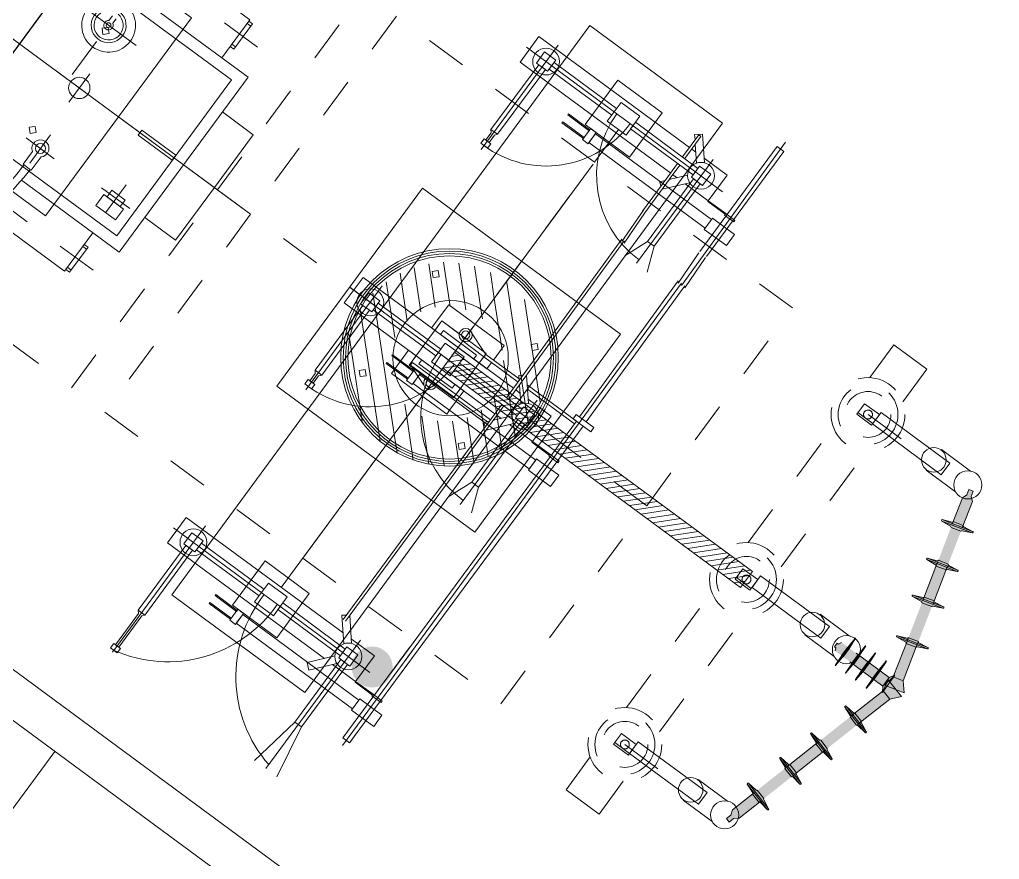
# Model space of a CAD drawing. Header units: metres. Extents: x 432095 to 435012, y 2470938 to 2473256.
# Drawn here: x 433729.591 to 433731.981, y 2471286.356 to 2471288.405 of the extents above; entities that cross this region are included whole.
import ezdxf

# ---------------------------------------------------------------- set-up
doc = ezdxf.new("R2010")
doc.units = ezdxf.units.M
doc.header["$MEASUREMENT"] = 0
for name, pattern in [('MB D$0$DASHDOT', [1, 0.5, -0.25, 0, -0.25]), ('MB D$0$DASHED2', [0.375, 0.25, -0.125]), ('MB D$0$HIDDEN', [0.375, 0.25, -0.125])]:
    doc.linetypes.add(name, pattern=pattern)
doc.layers.add('cong trinh tram 110kv', color=7, linetype='Continuous', lineweight=5)
doc.layers.add('MB D$0$1.TB MOI', color=3, linetype='Continuous')

# ---------------------------------------------------------------- blocks, each defined once
blk = doc.blocks.new('*X31')
at = {"color": 0}
for p, q in [((213.649, 157.964), (217.607, 161.923)), ((213.877, 159.076), (216.495, 161.694)), ((217.901, 161.332), (218.464, 161.896)), ((217.901, 160.448), (219.187, 161.734)), ((214.239, 157.671), (217.901, 161.332)), ((218.38, 160.043), (219.815, 161.479)), ((219.031, 159.811), (220.367, 161.147)), ((219.548, 159.444), (220.851, 160.747)), ((217.512, 160.06), (217.901, 160.448)), ((219.949, 158.961), (221.27, 160.282)), ((220.223, 158.352), (221.622, 159.75)), ((220.426, 157.671), (221.9, 159.144)), ((221.31, 157.671), (222.091, 158.451)), ((215.123, 157.671), (215.512, 158.059)), ((213.676, 157.107), (214.239, 157.671)), ((213.837, 156.385), (215.123, 157.671)), ((217.932, 153.408), (222.163, 157.639)), ((219.758, 156.119), (221.31, 157.671)), ((220.319, 157.563), (220.426, 157.671)), ((214.093, 155.756), (215.528, 157.192)), ((218.946, 153.538), (222.033, 156.626)), ((214.424, 155.204), (215.76, 156.54)), ((214.824, 154.72), (216.127, 156.023)), ((217.901, 154.261), (219.453, 155.813)), ((215.29, 154.302), (216.611, 155.623)), ((215.822, 153.95), (217.22, 155.348)), ((216.427, 153.671), (217.901, 155.145)), ((217.901, 155.145), (218.008, 155.252)), ((217.12, 153.48), (217.901, 154.261))]:
    blk.add_line(p, q, dxfattribs=at)
blk = doc.blocks.new('MB D$0$cot TBA nguon ngoai')
at = {"layer": 'cong trinh tram 110kv', "linetype": 'MB D$0$DASHED2'}
for points in [[(496893.3, 51236.8), (496864.6, 51242.4), (496857.7, 51267.4), (496879.6, 51286.9)], [(496877.7, 51236.8), (496906.4, 51242.4), (496913.2, 51267.5), (496891.4, 51286.9)], [(496412.5, 51118.9), (496400, 51123.2), (496387, 51119.6), (496384, 51130.4), (496397.1, 51133.9), (496405.7, 51144), (496857.7, 51267.5), (496864.6, 51242.4)], [(497358.5, 51118.9), (497371, 51123.2), (497384, 51119.7), (497387, 51130.4), (497373.9, 51133.9), (497365.4, 51144), (496913.2, 51267.5), (496906.4, 51242.4)], [(496858.6, 51243.2), (496871.5, 51235.1), (496897.5, 51235.1), (496910.5, 51243.2)], [(496871.5, 51090.7), (496879, 51087.3), (496879, 51083.2), (496890.1, 51083.2), (496890.1, 51087.3), (496897.5, 51090.7), (496897.5, 51235.1), (496871.5, 51235.1)]]:
    blk.add_hatch(color=256, dxfattribs=at).paths.add_polyline_path(points)
at = {"layer": 'cong trinh tram 110kv'}
h = blk.add_hatch(color=256, dxfattribs=at)
h.paths.add_polyline_path([(496780.7, 51191.9), (496778.4, 51216.7, -0.330493), (496779.9, 51219.3), (496773.1, 51244.3, -0.333629), (496770.5, 51245.7), (496759.8, 51268.4)])
h.paths.add_polyline_path([(496765.4, 51215.3, -0.383421), (496768.3, 51213.8), (496777.3, 51190.9), (496756.4, 51267.4), (496760.3, 51243.1, -0.383421), (496758.5, 51240.3)])
h.paths.add_polyline_path([(496777.3, 51190.9, 1), (496780.7, 51191.9), (496759.8, 51268.4, 1), (496756.4, 51267.4)])
h = blk.add_hatch(color=256, dxfattribs=at)
h.paths.add_polyline_path([(496990.3, 51191.9), (496992.6, 51216.7, 0.330493), (496991.1, 51219.3), (496997.9, 51244.3, 0.333629), (497000.5, 51245.7), (497011.1, 51268.4)])
h.paths.add_polyline_path([(497005.6, 51215.3, 0.383421), (497002.6, 51213.8), (496993.7, 51190.9), (497014.6, 51267.4), (497010.7, 51243.1, 0.383421), (497012.5, 51240.3)])
h.paths.add_polyline_path([(496993.7, 51190.9, -1), (496990.3, 51191.9), (497011.1, 51268.4, -1), (497014.6, 51267.4)])
h = blk.add_hatch(color=256, dxfattribs=at)
h.paths.add_polyline_path([(496678.2, 51163.8), (496675.8, 51188.7, -0.330493), (496677.4, 51191.3), (496670.5, 51216.3, -0.333629), (496667.9, 51217.7), (496657.3, 51240.3)])
h.paths.add_polyline_path([(496662.8, 51187.3, -0.383421), (496665.8, 51185.8), (496674.8, 51162.9), (496653.9, 51239.4), (496657.8, 51215.1, -0.383421), (496656, 51212.3)])
h.paths.add_polyline_path([(496674.8, 51162.9, 1), (496678.2, 51163.8), (496657.3, 51240.3, 1), (496653.9, 51239.4)])
h = blk.add_hatch(color=256, dxfattribs=at)
h.paths.add_polyline_path([(497092.8, 51163.9), (497095.2, 51188.7, 0.330493), (497093.6, 51191.3), (497100.5, 51216.3, 0.333629), (497103.1, 51217.7), (497113.7, 51240.3)])
h.paths.add_polyline_path([(497108.2, 51187.3, 0.383421), (497105.2, 51185.8), (497096.2, 51162.9), (497117.1, 51239.4), (497113.2, 51215.1, 0.383421), (497115, 51212.3)])
h.paths.add_polyline_path([(497096.2, 51162.9, -1), (497092.8, 51163.9), (497113.7, 51240.3, -1), (497117.1, 51239.4)])
h = blk.add_hatch(color=256, dxfattribs=at)
h.paths.add_polyline_path([(496585.5, 51138.5), (496583.1, 51163.4, -0.330493), (496584.7, 51165.9), (496577.8, 51191, -0.333629), (496575.2, 51192.4), (496564.6, 51215)])
h.paths.add_polyline_path([(496570.1, 51162, -0.383421), (496573.1, 51160.5), (496582.1, 51137.6), (496561.2, 51214.1), (496565.1, 51189.8, -0.383421), (496563.3, 51187)])
h.paths.add_polyline_path([(496582.1, 51137.6, 1), (496585.5, 51138.5), (496564.6, 51215, 1), (496561.2, 51214.1)])
h = blk.add_hatch(color=256, dxfattribs=at)
edge = h.paths.add_edge_path()
edge.add_line((496844.9, 51206.1), (496869.5, 51207.4))
edge.add_ellipse((496869.1, 51208.1), major_axis=(2.49, 0), ratio=0.308089, start_angle=-80.1664, end_angle=-7.0131)
edge.add_line((496871.5, 51208), (496897.5, 51208))
edge.add_ellipse((496900, 51208.1), major_axis=(2.49, 0), ratio=0.308089, start_angle=186.3656, end_angle=260.1664)
edge.add_line((496899.5, 51207.4), (496924.2, 51206.1))
edge.add_line((496924.2, 51206.1), (496844.9, 51206.1))
edge = h.paths.add_edge_path()
edge.add_ellipse((496869.1, 51203.4), major_axis=(2.49, 0), ratio=0.308089, start_angle=0, end_angle=83.9115)
edge.add_line((496869.3, 51204.2), (496844.9, 51205))
edge.add_line((496844.9, 51205), (496924.2, 51205))
edge.add_line((496924.2, 51205), (496899.7, 51204.2))
edge.add_ellipse((496900, 51203.4), major_axis=(2.49, 0), ratio=0.308089, start_angle=96.0885, end_angle=180)
edge.add_line((496897.5, 51203.4), (496871.6, 51203.4))
edge = h.paths.add_edge_path()
edge.add_ellipse((496844.9, 51205.5), major_axis=(1.78, 0), ratio=0.308089, start_angle=90, end_angle=270, ccw=False)
edge.add_line((496844.9, 51206.1), (496924.2, 51206.1))
edge.add_ellipse((496924.2, 51205.5), major_axis=(1.78, 0), ratio=0.308089, start_angle=-90, end_angle=90, ccw=False)
edge.add_line((496924.2, 51205), (496844.9, 51205))
h = blk.add_hatch(color=256, dxfattribs=at)
h.paths.add_polyline_path([(497185.5, 51138.5), (497187.9, 51163.4, 0.330493), (497186.3, 51166), (497193.2, 51191, 0.333629), (497195.8, 51192.4), (497206.4, 51215)])
h.paths.add_polyline_path([(497200.9, 51162, 0.383421), (497197.9, 51160.5), (497188.9, 51137.6), (497209.8, 51214.1), (497205.9, 51189.8, 0.383421), (497207.7, 51187)])
h.paths.add_polyline_path([(497188.9, 51137.6, -1), (497185.5, 51138.5), (497206.4, 51215, -1), (497209.8, 51214.1)])
h = blk.add_hatch(color=256, dxfattribs=at)
h.paths.add_polyline_path([(496488, 51111.9), (496485.6, 51136.8, -0.330493), (496487.1, 51139.3), (496480.3, 51164.4, -0.333629), (496477.7, 51165.8), (496467.1, 51188.4)])
h.paths.add_polyline_path([(496472.6, 51135.4, -0.383421), (496475.6, 51133.9), (496484.6, 51111), (496463.7, 51187.4), (496467.6, 51163.2, -0.383421), (496465.8, 51160.4)])
h.paths.add_polyline_path([(496484.6, 51111, 1), (496488, 51111.9), (496467.1, 51188.4, 1), (496463.7, 51187.4)])
h = blk.add_hatch(color=256, dxfattribs=at)
edge = h.paths.add_edge_path()
edge.add_line((496844.9, 51173.3), (496869.5, 51174.6))
edge.add_ellipse((496869.1, 51175.4), major_axis=(2.49, 0), ratio=0.308089, start_angle=-80.1664, end_angle=-7.0131)
edge.add_line((496871.5, 51175.3), (496897.5, 51175.3))
edge.add_ellipse((496900, 51175.4), major_axis=(2.49, 0), ratio=0.308089, start_angle=186.3656, end_angle=260.1664)
edge.add_line((496899.5, 51174.6), (496924.2, 51173.3))
edge.add_line((496924.2, 51173.3), (496844.9, 51173.3))
edge = h.paths.add_edge_path()
edge.add_ellipse((496869.1, 51170.6), major_axis=(2.49, 0), ratio=0.308089, start_angle=0, end_angle=83.9115)
edge.add_line((496869.3, 51171.4), (496844.9, 51172.2))
edge.add_line((496844.9, 51172.2), (496924.2, 51172.2))
edge.add_line((496924.2, 51172.2), (496899.7, 51171.4))
edge.add_ellipse((496900, 51170.6), major_axis=(2.49, 0), ratio=0.308089, start_angle=96.0885, end_angle=180)
edge.add_line((496897.5, 51170.6), (496871.6, 51170.6))
edge = h.paths.add_edge_path()
edge.add_ellipse((496844.9, 51172.8), major_axis=(1.78, 0), ratio=0.308089, start_angle=90, end_angle=270, ccw=False)
edge.add_line((496844.9, 51173.3), (496924.2, 51173.3))
edge.add_ellipse((496924.2, 51172.8), major_axis=(1.78, 0), ratio=0.308089, start_angle=-90, end_angle=90, ccw=False)
edge.add_line((496924.2, 51172.2), (496844.9, 51172.2))
h = blk.add_hatch(color=256, dxfattribs=at)
h.paths.add_polyline_path([(497283, 51111.9), (497285.4, 51136.8, 0.330493), (497283.9, 51139.3), (497290.7, 51164.4, 0.333629), (497293.3, 51165.8), (497303.9, 51188.4)])
h.paths.add_polyline_path([(497298.4, 51135.4, 0.383421), (497295.4, 51133.9), (497286.5, 51111), (497307.3, 51187.5), (497303.4, 51163.2, 0.383421), (497305.2, 51160.4)])
h.paths.add_polyline_path([(497286.5, 51111, -1), (497283, 51111.9), (497303.9, 51188.4, -1), (497307.3, 51187.5)])
h = blk.add_hatch(color=256, dxfattribs=at)
edge = h.paths.add_edge_path()
edge.add_line((496844.9, 51143.7), (496869.5, 51145))
edge.add_ellipse((496869.1, 51145.8), major_axis=(2.49, 0), ratio=0.308089, start_angle=-80.1664, end_angle=-7.0131)
edge.add_line((496871.5, 51145.7), (496897.5, 51145.7))
edge.add_ellipse((496900, 51145.8), major_axis=(2.49, 0), ratio=0.308089, start_angle=186.3656, end_angle=260.1664)
edge.add_line((496899.5, 51145), (496924.2, 51143.7))
edge.add_line((496924.2, 51143.7), (496844.9, 51143.7))
edge = h.paths.add_edge_path()
edge.add_ellipse((496869.1, 51141), major_axis=(2.49, 0), ratio=0.308089, start_angle=0, end_angle=83.9115)
edge.add_line((496869.3, 51141.8), (496844.9, 51142.6))
edge.add_line((496844.9, 51142.6), (496924.2, 51142.6))
edge.add_line((496924.2, 51142.6), (496899.7, 51141.8))
edge.add_ellipse((496900, 51141), major_axis=(2.49, 0), ratio=0.308089, start_angle=96.0885, end_angle=180)
edge.add_line((496897.5, 51141), (496871.6, 51141))
edge = h.paths.add_edge_path()
edge.add_ellipse((496844.9, 51143.1), major_axis=(1.78, 0), ratio=0.308089, start_angle=90, end_angle=270, ccw=False)
edge.add_line((496844.9, 51143.7), (496924.2, 51143.7))
edge.add_ellipse((496924.2, 51143.2), major_axis=(1.78, 0), ratio=0.308089, start_angle=-90, end_angle=90, ccw=False)
edge.add_line((496924.2, 51142.6), (496844.9, 51142.6))
h = blk.add_hatch(color=256, dxfattribs=at)
edge = h.paths.add_edge_path()
edge.add_line((496844.9, 51112.6), (496869.5, 51113.9))
edge.add_ellipse((496869.1, 51114.6), major_axis=(2.49, 0), ratio=0.308089, start_angle=-80.1664, end_angle=-7.0131)
edge.add_line((496871.5, 51114.5), (496897.5, 51114.5))
edge.add_ellipse((496900, 51114.6), major_axis=(2.49, 0), ratio=0.308089, start_angle=186.3656, end_angle=260.1664)
edge.add_line((496899.5, 51113.9), (496924.2, 51112.6))
edge.add_line((496924.2, 51112.6), (496844.9, 51112.6))
edge = h.paths.add_edge_path()
edge.add_ellipse((496869.1, 51109.9), major_axis=(2.49, 0), ratio=0.308089, start_angle=0, end_angle=83.9115)
edge.add_line((496869.3, 51110.7), (496844.9, 51111.5))
edge.add_line((496844.9, 51111.5), (496924.2, 51111.5))
edge.add_line((496924.2, 51111.5), (496899.7, 51110.7))
edge.add_ellipse((496900, 51109.9), major_axis=(2.49, 0), ratio=0.308089, start_angle=96.0885, end_angle=180)
edge.add_line((496897.5, 51109.9), (496871.6, 51109.9))
edge = h.paths.add_edge_path()
edge.add_ellipse((496844.9, 51112), major_axis=(1.78, 0), ratio=0.308089, start_angle=90, end_angle=270, ccw=False)
edge.add_line((496844.9, 51112.6), (496924.2, 51112.6))
edge.add_ellipse((496924.2, 51112), major_axis=(1.78, 0), ratio=0.308089, start_angle=-90, end_angle=90, ccw=False)
edge.add_line((496924.2, 51111.5), (496844.9, 51111.5))
h = blk.add_hatch(dxfattribs=at)
h.set_pattern_fill('ANSI31', color=256, scale=100, angle=269.9988, style=0)
h.set_pattern_definition([(315.0012064, (93098.175, 738703.845), (8.83864866, 8.83902086), [])])
h.paths.add_polyline_path([(496909.8, 50812.9), (496909.8, 49910.5), (496861.2, 49910.5), (496861.2, 50812.9)])
at = {"layer": 'cong trinh tram 110kv', "ltscale": 0.1}
h = blk.add_hatch(color=256, dxfattribs=at)
edge = h.paths.add_edge_path()
edge.add_ellipse((497599.1, 50204.5), major_axis=(35.4, 35.4), ratio=1, start_angle=225.0012, end_angle=405.0012)
edge.add_ellipse((497599.1, 50204.5), major_axis=(35.4, 35.4), ratio=1, start_angle=45.0012, end_angle=225.0012)
at = {"layer": 'cong trinh tram 110kv', "linetype": 'MB D$0$DASHED2'}
for p, q in [((496857.7, 51267.4), (496879.6, 51286.9)), ((496891.4, 51286.9), (496877.7, 51236.8)), ((496879.6, 51286.9), (496893.3, 51236.8)), ((496913.2, 51267.5), (496891.4, 51286.9)), ((496857.8, 51267.5), (496405.7, 51144)), ((496864.6, 51242.4), (496857.7, 51267.4)), ((496857.8, 51267.5), (496864.6, 51242.4)), ((496913.2, 51267.5), (496906.4, 51242.4)), ((496906.4, 51242.4), (496913.2, 51267.5)), ((496913.2, 51267.5), (497365.4, 51144)), ((496864.6, 51242.4), (496412.5, 51118.9)), ((496910.5, 51243.2), (496858.6, 51243.2)), ((496858.6, 51243.2), (496871.5, 51235.1)), ((496893.3, 51236.8), (496864.6, 51242.4)), ((496897.5, 51235.1), (496871.5, 51235.1)), ((496871.5, 51235.1), (496871.5, 51090.7)), ((496871.5, 51235.1), (496897.5, 51235.1)), ((496877.7, 51236.8), (496906.4, 51242.4)), ((496897.5, 51235.1), (496910.5, 51243.2)), ((496897.5, 51235.1), (496897.5, 51090.7)), ((496906.4, 51242.4), (497358.5, 51118.9)), ((496384, 51130.4), (496397.1, 51133.9)), ((496384, 51130.4), (496387, 51119.6)), ((496397.1, 51133.9), (496405.7, 51144)), ((497373.9, 51133.9), (497365.4, 51144)), ((497387, 51130.4), (497373.9, 51133.9)), ((497387, 51130.4), (497384, 51119.7)), ((496387, 51119.6), (496400, 51123.2)), ((496400, 51123.2), (496412.5, 51118.9)), ((497371, 51123.2), (497358.5, 51118.9)), ((497384, 51119.7), (497371, 51123.2)), ((496879, 51087.3), (496871.5, 51090.7)), ((496879, 51083.2), (496879, 51087.3)), ((496890.1, 51083.2), (496879, 51083.2)), ((496890.1, 51087.3), (496897.5, 51090.7)), ((496890.1, 51083.2), (496890.1, 51087.3))]:
    blk.add_line(p, q, dxfattribs=at)
at = {"layer": 'cong trinh tram 110kv'}
for p, q in [((496756.4, 51267.4), (496760.3, 51243.1)), ((496777.3, 51190.9), (496756.4, 51267.4)), ((496759.8, 51268.4), (496770.5, 51245.7)), ((496780.7, 51191.9), (496759.8, 51268.4)), ((496990.3, 51191.9), (497011.1, 51268.4)), ((496993.7, 51190.9), (497014.6, 51267.4)), ((497011.1, 51268.4), (497000.5, 51245.7)), ((497014.6, 51267.4), (497010.7, 51243.1)), ((496653.9, 51239.4), (496657.8, 51215.1)), ((496674.8, 51162.9), (496653.9, 51239.4)), ((496657.3, 51240.3), (496667.9, 51217.7)), ((496678.2, 51163.8), (496657.3, 51240.3)), ((496779.9, 51219.3), (496773.1, 51244.3)), ((496991.1, 51219.3), (496997.9, 51244.3)), ((497092.8, 51163.9), (497113.7, 51240.3)), ((497096.2, 51162.9), (497117.1, 51239.4)), ((497113.7, 51240.3), (497103.1, 51217.7)), ((497117.1, 51239.4), (497113.2, 51215.1)), ((496561.2, 51214.1), (496565.1, 51189.8)), ((496582.1, 51137.6), (496561.2, 51214.1)), ((496564.6, 51215), (496575.2, 51192.4)), ((496585.5, 51138.5), (496564.6, 51215)), ((496677.4, 51191.3), (496670.5, 51216.3)), ((496777.3, 51190.9), (496768.3, 51213.8)), ((496780.7, 51191.9), (496778.4, 51216.7)), ((496844.9, 51206.1), (496869.5, 51207.4)), ((496844.9, 51206.1), (496924.2, 51206.1)), ((496844.9, 51205), (496869.3, 51204.2)), ((496844.9, 51205), (496924.2, 51205)), ((496871.5, 51208), (496897.5, 51208)), ((496924.2, 51206.1), (496899.5, 51207.4)), ((496924.2, 51205), (496899.7, 51204.2)), ((496990.3, 51191.9), (496992.6, 51216.7)), ((496993.7, 51190.9), (497002.6, 51213.8)), ((497093.6, 51191.3), (497100.5, 51216.3)), ((497185.5, 51138.5), (497206.4, 51215)), ((497188.9, 51137.6), (497209.8, 51214.1)), ((497206.4, 51215), (497195.8, 51192.4)), ((497209.8, 51214.1), (497205.9, 51189.8)), ((496463.7, 51187.4), (496467.6, 51163.2)), ((496484.6, 51111), (496463.7, 51187.4)), ((496467.1, 51188.4), (496477.7, 51165.8)), ((496488, 51111.9), (496467.1, 51188.4)), ((496584.7, 51165.9), (496577.8, 51191)), ((496674.8, 51162.9), (496665.8, 51185.8)), ((496678.2, 51163.8), (496675.8, 51188.7)), ((496844.9, 51173.3), (496869.5, 51174.6)), ((496871.5, 51175.3), (496897.5, 51175.3)), ((496924.2, 51173.3), (496899.5, 51174.6)), ((497092.8, 51163.9), (497095.2, 51188.7)), ((497096.2, 51162.9), (497105.2, 51185.8)), ((497186.3, 51166), (497193.2, 51191)), ((497283, 51111.9), (497303.9, 51188.4)), ((497286.5, 51111), (497307.3, 51187.5)), ((497303.9, 51188.4), (497293.3, 51165.8)), ((497307.3, 51187.5), (497303.4, 51163.2)), ((496487.1, 51139.3), (496480.3, 51164.4)), ((496582.1, 51137.6), (496573.1, 51160.5)), ((496585.5, 51138.5), (496583.1, 51163.4)), ((496844.9, 51173.3), (496924.2, 51173.3)), ((496844.9, 51172.2), (496869.3, 51171.4)), ((496844.9, 51172.2), (496924.2, 51172.2)), ((496924.2, 51172.2), (496899.7, 51171.4)), ((497185.5, 51138.5), (497187.9, 51163.4)), ((497188.9, 51137.6), (497197.9, 51160.5)), ((497283.9, 51139.3), (497290.7, 51164.4)), ((496484.6, 51111), (496475.6, 51133.9)), ((496488, 51111.9), (496485.6, 51136.8)), ((496844.9, 51143.7), (496869.5, 51145)), ((496844.9, 51143.7), (496924.2, 51143.7)), ((496844.9, 51142.6), (496869.3, 51141.8)), ((496844.9, 51142.6), (496924.2, 51142.6)), ((496871.5, 51145.7), (496897.5, 51145.7)), ((496924.2, 51143.7), (496899.5, 51145)), ((496924.2, 51142.6), (496899.7, 51141.8)), ((497283, 51111.9), (497285.4, 51136.8)), ((497286.5, 51111), (497295.4, 51133.9)), ((496844.9, 51112.6), (496869.5, 51113.9)), ((496844.9, 51112.6), (496924.2, 51112.6)), ((496844.9, 51111.5), (496869.3, 51110.7)), ((496844.9, 51111.5), (496924.2, 51111.5)), ((496871.5, 51114.5), (496897.5, 51114.5)), ((496924.2, 51112.6), (496899.5, 51113.9)), ((496924.2, 51111.5), (496899.7, 51110.7)), ((496291.6, 49910.5), (497574.3, 49910.6))]:
    blk.add_line(p, q, dxfattribs=at)
at = {"layer": 'cong trinh tram 110kv', "ltscale": 40}
for p, q in [((496765.4, 51215.3), (496758.5, 51240.3)), ((497005.6, 51215.3), (497012.5, 51240.3)), ((496662.8, 51187.3), (496656, 51212.3)), ((496871.6, 51203.4), (496897.5, 51203.4)), ((497108.2, 51187.3), (497115, 51212.3)), ((496570.1, 51162), (496563.3, 51187)), ((497200.9, 51162), (497207.7, 51187)), ((496472.6, 51135.4), (496465.8, 51160.4)), ((496871.6, 51170.6), (496897.5, 51170.6)), ((497298.4, 51135.4), (497305.2, 51160.4)), ((496871.6, 51141), (496897.5, 51141)), ((496871.6, 51109.9), (496897.5, 51109.9))]:
    blk.add_line(p, q, dxfattribs=at)
at = {"layer": 'cong trinh tram 110kv', "linetype": 'MB D$0$DASHED2', "ltscale": 3}
for p, q in [((496385.5, 50812.9), (496385.5, 50925)), ((497385.5, 50812.9), (497385.5, 50925)), ((496310.7, 50862.9), (496211.4, 50862.9)), ((496211.4, 50762.9), (496211.4, 50862.9)), ((496810.7, 50862.9), (496460.3, 50862.9)), ((497310.7, 50862.9), (496960.3, 50862.9)), ((497460.3, 50862.9), (497559.6, 50862.9)), ((497559.6, 50762.9), (497559.6, 50862.9)), ((496396.4, 50790.4), (496396.4, 50835.4)), ((496896.4, 50790.4), (496896.4, 50835.4)), ((497396.4, 50790.4), (497396.4, 50835.4)), ((496310.7, 50762.9), (496211.4, 50762.9)), ((496810.7, 50762.9), (496460.3, 50762.9)), ((497310.7, 50762.9), (496960.3, 50762.9)), ((497460.3, 50762.9), (497559.6, 50762.9))]:
    blk.add_line(p, q, dxfattribs=at)
at = {"layer": 'cong trinh tram 110kv', "linetype": 'ByBlock', "ltscale": 0.4}
for p, q in [((496402, 50269.9), (496312.5, 50266.9)), ((496807.8, 50269.9), (496397.5, 50266.9)), ((497063.3, 50269.9), (496820.6, 50269.9)), ((497584.1, 50269.9), (497039.8, 50269.9)), ((497780.5, 50269.9), (497506.9, 50269.9)), ((495969.7, 50256.8), (496402, 50259.9)), ((496312.5, 50246.7), (496402, 50249.8)), ((496397.5, 50256.8), (497584.1, 50259.9)), ((496397.5, 50246.7), (496807.8, 50249.8)), ((496820.6, 50249.8), (497063.3, 50249.8)), ((496820.6, 50100.9), (496820.6, 50249.8)), ((496828.4, 50249.8), (496828.4, 50107.5)), ((497039.8, 50249.8), (497584.1, 50249.8)), ((497506.9, 50259.9), (497796.4, 50259.9)), ((497506.9, 50249.8), (497780.5, 50249.8)), ((496158.2, 49610.1), (496158.2, 50204.9)), ((496885.5, 49613.1), (496885.5, 50208)), ((497612.8, 49613.1), (497612.8, 50208)), ((496364.4, 50149.5), (496425.5, 50173.4)), ((497091.8, 50152.6), (497152.8, 50176.5)), ((497819.1, 50152.6), (497952.8, 50176.5)), ((496127.9, 50127.1), (496074.3, 50081.8)), ((496108.6, 50139.4), (496423.5, 50139.4)), ((496188.5, 50127.1), (496241.2, 50082.6)), ((496364.4, 50129.4), (496425.5, 50105.5)), ((496855.2, 50130.1), (496802.6, 50085.6)), ((496836, 50142.5), (497152.3, 50142.5)), ((496915.9, 50130.1), (496968.6, 50085.6)), ((497091.8, 50132.4), (497152.8, 50108.5)), ((497582.5, 50130.2), (497529.8, 50085.7)), ((497563.2, 50142.5), (497952.8, 50142.5)), ((497643.1, 50130.2), (497696.7, 50084.9)), ((497819.1, 50132.4), (497952.8, 50108.5)), ((496139.9, 50112.3), (496104.7, 50082.6)), ((496176.6, 50112.3), (496211.8, 50082.6)), ((496257.5, 50108.6), (496257.8, 50108.9)), ((496867.2, 50115.4), (496832, 50085.6)), ((496903.9, 50115.4), (496939.1, 50085.6)), ((497594.5, 50115.4), (497541.2, 50070.4)), ((497631.2, 50115.4), (497684.5, 50070.4)), ((496074.3, 50081.8), (496086.6, 50067.3)), ((496096.6, 50075.8), (496086.6, 50067.3)), ((496119.6, 50095.2), (496119.6, 50082.6)), ((496168.2, 50082.6), (496211.8, 50082.6)), ((496219.8, 50075.8), (496168.2, 50075.8)), ((496196.8, 50082.6), (496196.8, 50095.3)), ((496206.4, 50082.6), (496312.4, 50082.6)), ((496312.4, 50075.8), (496208.1, 50075.8)), ((496219.8, 50075.8), (496229.9, 50067.3)), ((496229.9, 50067.3), (496237, 50075.8)), ((496309.1, 50082.6), (496402, 50085.6)), ((496402, 50078.9), (496309.1, 50075.8)), ((496397.5, 50082.6), (496875.5, 50085.6)), ((496875.5, 50078.9), (496397.5, 50075.8)), ((496806.8, 50078.9), (496814, 50070.4)), ((496824.1, 50078.9), (496814, 50070.4)), ((496847, 50098.3), (496847, 50085.6)), ((496895.6, 50085.6), (497066.6, 50085.6)), ((497066.6, 50078.9), (496895.6, 50078.9)), ((496924.1, 50085.6), (496924.1, 50098.3)), ((496947.1, 50078.9), (496957.2, 50070.4)), ((496957.2, 50070.4), (496964.3, 50078.9)), ((497036.4, 50085.6), (497547.3, 50085.7)), ((497547.3, 50078.9), (497036.4, 50078.9)), ((497534.1, 50078.9), (497541.2, 50070.4)), ((497684.5, 50070.4), (497696.7, 50084.9)), ((496795.8, 49907.7), (496820.6, 49975.3)), ((496828.4, 49975.3), (496827.7, 49907.7)), ((496847, 49974.8), (496828.4, 49974.8)), ((496970.3, 49898.2), (496950.5, 49842.9)), ((496108.6, 49669.9), (496424.8, 49669.9)), ((496371.2, 49680), (496377.3, 49674.9)), ((496836, 49673), (497150.5, 49673)), ((497098.5, 49683), (497104.6, 49678)), ((497563.2, 49673), (497940.6, 49673)), ((497825.8, 49683), (497831.9, 49678)), ((497941.1, 49673), (497945.9, 49673)), ((496371.2, 49659.8), (496377.3, 49664.9)), ((497098.5, 49662.9), (497104.6, 49667.9)), ((497825.8, 49662.9), (497831.9, 49668))]:
    blk.add_line(p, q, dxfattribs=at)
at = {"layer": 'cong trinh tram 110kv', "ltscale": 3}
blk.add_line((497612.9, 50142.5), (497612.9, 50199.9), dxfattribs=at)
at = {"layer": 'cong trinh tram 110kv', "elevation": 0}
for points in [[(496348.2, 51096.4), (496348.2, 51007.8), (496349.5, 51007.8)], [(496409.4, 51007.8), (496410.6, 51007.8), (496410.6, 51096.4)], [(496847.4, 51096.4), (496847.4, 51007.8), (496848.6, 51007.8)], [(496908.6, 51007.8), (496909.8, 51007.8), (496909.8, 51096.4)], [(497348.2, 51096.4), (497348.2, 51007.8), (497349.5, 51007.8)], [(497409.4, 51007.8), (497410.6, 51007.8), (497410.6, 51096.4)]]:
    blk.add_lwpolyline(points, dxfattribs=at)
at = {"layer": 'cong trinh tram 110kv'}
for points in [[(496397.7, 50835.4), (496397.7, 51043.9), (496362.5, 51043.9), (496362.5, 50835.4)], [(496893.1, 50835.4), (496893.1, 51044), (496857.9, 51044), (496857.9, 50835.4)], [(497396.4, 50835.4), (497396.4, 51044), (497361.2, 51044), (497361.2, 50835.4)], [(496909.8, 50812.9), (496909.8, 49910.5), (496861.2, 49910.5), (496861.2, 50812.9)]]:
    blk.add_lwpolyline(points, close=True, dxfattribs=at)
at = {"layer": 'cong trinh tram 110kv', "linetype": 'MB D$0$DASHED2', "ltscale": 3}
for points in [[(496401.6, 50790.4), (496401.6, 50835.4), (496369.4, 50835.4), (496369.4, 50790.4)], [(496901.6, 50790.4), (496901.6, 50835.4), (496869.4, 50835.4), (496869.4, 50790.4)], [(497401.6, 50790.4), (497401.6, 50835.4), (497369.4, 50835.4), (497369.4, 50790.4)]]:
    blk.add_lwpolyline(points, close=True, dxfattribs=at)
at = {"layer": 'cong trinh tram 110kv', "linetype": 'ByBlock', "ltscale": 0.4}
for points in [[(496258.8, 50223.3), (496258.8, 50290.3), (496225.3, 50290.3), (496225.3, 50223.3)], [(496820.6, 50239.7), (496820.6, 50293.4), (496807.8, 50293.4), (496807.8, 50239.7)], [(496986.1, 50226.3), (496986.1, 50293.4), (496952.6, 50293.4), (496952.6, 50226.3)], [(497713.4, 50226.3), (497713.4, 50293.4), (497679.9, 50293.4), (497679.9, 50226.3)], [(496196.8, 50242.6), (496196.8, 50270.5), (496201.6, 50270.5), (496201.6, 50242.6)], [(496924.1, 50245.7), (496924.1, 50273.5), (496929, 50273.5), (496929, 50245.7)], [(497651.4, 50245.7), (497651.4, 50273.5), (497656.2, 50273.5), (497656.2, 50245.7)], [(496196.8, 50189.7), (496196.8, 50242.6), (496199.1, 50242.6), (496199.1, 50189.7)], [(496924.1, 50192.8), (496924.1, 50245.7), (496926.5, 50245.7), (496926.5, 50192.8)], [(497651.4, 50192.8), (497651.4, 50245.7), (497653.7, 50245.7), (497653.7, 50192.8)], [(496255.4, 50223.3), (496255.4, 49871.1), (496228.6, 49871.1), (496228.6, 50223.3)], [(496982.8, 50226.3), (496982.8, 49874.2), (496956, 49874.2), (496955.9, 50226.3)], [(497710.1, 50226.3), (497710.1, 49874.2), (497683.2, 49874.2), (497683.2, 50226.3)], [(496175, 50122.7), (496175, 50156.2), (496141.4, 50156.2), (496141.4, 50122.7)], [(496175, 50129.4), (496175, 50149.5), (496364.4, 50149.5), (496364.4, 50129.4)], [(496902.3, 50125.7), (496902.3, 50159.3), (496868.8, 50159.3), (496868.8, 50125.7)], [(496902.3, 50132.4), (496902.3, 50152.5), (497091.8, 50152.6), (497091.8, 50132.4)], [(497629.6, 50125.7), (497629.6, 50159.3), (497596, 50159.3), (497596, 50125.7)], [(497629.6, 50132.4), (497629.6, 50152.6), (497819.1, 50152.6), (497819.1, 50132.4)], [(497746.9, 50109), (497747, 49706.5), (496024, 49703.4), (496024, 50105.9)], [(496225.3, 49837.6), (496225.3, 49971.7), (496091.1, 49971.7), (496091.1, 49837.6)], [(496952.6, 49840.7), (496952.6, 49974.8), (496818.5, 49974.8), (496818.5, 49840.6)], [(497679.9, 49840.7), (497679.9, 49974.8), (497545.7, 49974.8), (497545.7, 49840.7)], [(496129.7, 49876.2), (496129.7, 49933.2), (496186.7, 49933.2), (496186.7, 49876.2)], [(496857, 49879.2), (496857, 49936.2), (496914, 49936.2), (496914, 49879.2)], [(497584.3, 49879.2), (497584.3, 49936.2), (497641.3, 49936.2), (497641.3, 49879.2)], [(496258.8, 49854.4), (496258.8, 49871.1), (496225.3, 49871.1), (496225.3, 49854.4)], [(496986.1, 49857.4), (496986.1, 49874.2), (496952.6, 49874.2), (496952.6, 49857.4)], [(497713.4, 49857.4), (497713.4, 49874.2), (497679.9, 49874.2), (497679.9, 49857.4)], [(496228.6, 49854.4), (496228.6, 49789.7), (496231.6, 49789.7), (496231.6, 49854.4)], [(496252.5, 49854.4), (496252.5, 49789.7), (496255.5, 49789.7), (496255.4, 49854.4)], [(496956, 49857.4), (496956, 49792.7), (496958.9, 49792.7), (496958.9, 49857.4)], [(496979.8, 49857.4), (496979.8, 49792.7), (496982.8, 49792.7), (496982.8, 49857.4)], [(497683.2, 49857.4), (497683.2, 49792.7), (497686.2, 49792.7), (497686.2, 49857.4)], [(497707.1, 49857.4), (497707.1, 49792.7), (497710.1, 49792.7), (497710.1, 49857.4)], [(496175, 49653.1), (496175, 49686.7), (496141.4, 49686.7), (496141.4, 49653.1)], [(496371.2, 49659.8), (496371.2, 49680), (496175, 49680), (496175, 49659.8)], [(496412.9, 49659.8), (496412.9, 49680), (496399.5, 49680), (496399.5, 49659.8)], [(496902.3, 49656.2), (496902.3, 49689.7), (496868.8, 49689.7), (496868.8, 49656.2)], [(497098.5, 49662.9), (497098.5, 49683), (496902.3, 49683), (496902.3, 49662.9)], [(497140.2, 49662.9), (497140.2, 49683), (497126.8, 49683), (497126.8, 49662.9)], [(497629.6, 49656.2), (497629.6, 49689.7), (497596, 49689.7), (497596, 49656.2)], [(497825.8, 49662.9), (497825.8, 49683), (497629.6, 49683), (497629.6, 49662.9)], [(497940.2, 49662.9), (497940.2, 49683), (497926.8, 49683), (497926.8, 49662.9)]]:
    blk.add_lwpolyline(points, close=True, dxfattribs=at)
for points in [[(496309, 50266.9), (495990.5, 50266.9), (495990.5, 50246.7), (496309, 50246.7)], [(497767.1, 50249.8), (497780.5, 50249.8), (497780.5, 50269.9), (497767.1, 50269.9)], [(496196.8, 50120.1), (496196.8, 50189.7), (496119.6, 50189.7), (496119.6, 50120.1)], [(496924.1, 50123.2), (496924.1, 50192.8), (496847, 50192.8), (496847, 50123.1)], [(497651.4, 50123.2), (497651.4, 50192.8), (497574.2, 50192.8), (497574.2, 50123.2)], [(496148.1, 50122.7), (496148.1, 49933.2), (496168.3, 49933.2), (496168.2, 50122.7)], [(496875.5, 50125.7), (496875.5, 49936.2), (496895.6, 49936.2), (496895.6, 50125.7)], [(497602.7, 50125.7), (497602.7, 49936.2), (497622.9, 49936.2), (497622.9, 50125.7)], [(496148.1, 50075.8), (496081.5, 50075.8), (496081.5, 50082.6), (496148.1, 50082.6)], [(496119.6, 50075.8), (496119.6, 49619.6), (496196.8, 49619.6), (496196.8, 50075.8)], [(496828.4, 50078.9), (496828.4, 49975.3), (496820.6, 49975.3), (496820.6, 50075.9)], [(496847, 50078.9), (496847, 49622.7), (496924.1, 49622.7), (496924.1, 50078.9)], [(496950.5, 50076.1), (496950.5, 49842.8), (496942.6, 49842.8), (496942.6, 50078.9)], [(497574.2, 50098.3), (497574.2, 49622.7), (497651.4, 49622.7), (497651.4, 50098.3)], [(496820.6, 49998.3), (496776.5, 49998.3), (496776.5, 49830.6), (496847, 49830.6), (496847, 49998.3), (496828.4, 49998.3)], [(496986.6, 49984.9), (496924.1, 49984.9), (496924.1, 49817.2), (496994.5, 49817.2), (496994.5, 49984.9), (496982.8, 49984.9)], [(496847, 49958), (496835.2, 49958), (496835.2, 49857.4), (496847, 49857.4)], [(496952.6, 49916.4), (496952.6, 49974.8), (496924.1, 49974.8)], [(496924.1, 49857.4), (496935.8, 49857.4), (496935.8, 49958), (496924.1, 49958)], [(496818.5, 49893.2), (496818.5, 49840.6), (496847, 49840.6)], [(496924.1, 49840.7), (496952.6, 49840.7), (496952.6, 49899)], [(496148.1, 49876.2), (496148.1, 49686.7), (496168.3, 49686.7), (496168.3, 49876.2)], [(496875.5, 49879.2), (496875.5, 49689.7), (496895.6, 49689.7), (496895.6, 49879.2)], [(497602.7, 49879.2), (497602.7, 49689.7), (497622.9, 49689.7), (497622.9, 49879.2)], [(496377.3, 49664.9), (496399.5, 49664.9), (496399.5, 49674.9), (496377.3, 49674.9)], [(497104.6, 49667.9), (497126.8, 49667.9), (497126.8, 49678), (497104.6, 49678)], [(497831.9, 49668), (497926.8, 49668), (497926.8, 49678), (497831.9, 49678)]]:
    blk.add_lwpolyline(points, dxfattribs=at)
at = {"layer": 'cong trinh tram 110kv'}
for centre, radius in [((496379.4, 51110.8, 0), 34.3), ((496878.6, 51110.8, 0), 34.3), ((497379.4, 51110.8, 0), 34.3), ((496379.4, 51007.8, 0), 30), ((496878.6, 51007.8, 0), 30), ((497379.4, 51007.8, 0), 30), ((496879.1, 49908.4), 265.3), ((496879.1, 49908.4), 259.5), ((496879.1, 49908.4), 253.7), ((496879.1, 49908.4), 247.9), ((496879.1, 49911.7), 140.8)]:
    blk.add_circle(centre, radius, dxfattribs=at)
at = {"layer": 'cong trinh tram 110kv', "linetype": 'MB D$0$DASHED2', "ltscale": 3}
for centre, radius in [((496385.5, 50812.9), 90), ((496885.5, 50812.9), 90), ((497385.5, 50812.9), 90), ((496385.5, 50812.9), 73.1), ((496385.5, 50812.9), 56), ((496885.5, 50812.9), 73.1), ((496885.5, 50812.9), 56), ((497385.5, 50812.9), 73.1), ((497385.5, 50812.9), 56), ((496385.5, 50812.9), 10.9), ((496885.5, 50812.9), 10.9), ((497385.5, 50812.9), 10.9)]:
    blk.add_circle(centre, radius, dxfattribs=at)
at = {"layer": 'cong trinh tram 110kv', "linetype": 'ByBlock', "ltscale": 0.4}
for centre, radius in [((496158.2, 50139.4), 32.7), ((496885.5, 50142.5), 32.7), ((497612.8, 50142.5), 32.7), ((496811.7, 49907.7), 16), ((496811.7, 49907.7), 10.1), ((496158.2, 49669.9), 32.7), ((496885.5, 49673), 32.7), ((497612.8, 49673), 32.7)]:
    blk.add_circle(centre, radius, dxfattribs=at)
at = {"layer": 'cong trinh tram 110kv'}
for centre, radius, start, end in [((496758.1, 51267.9), 1.78, 15.2774, 195.2774), ((497012.9, 51267.9), 1.78, 344.7251, 164.7251), ((496655.6, 51239.9), 1.78, 15.2774, 195.2774), ((496757.9, 51242.7), 2.49, 285.2774, 9.1888), ((496772.7, 51246.8), 2.49, 205.1109, 278.9117), ((496998.3, 51246.8), 2.49, 261.0907, 334.8915), ((497013.1, 51242.7), 2.49, 170.8136, 254.7251), ((497115.4, 51239.9), 1.78, 344.7251, 164.7251), ((496562.9, 51214.6), 1.78, 15.2774, 195.2774), ((496655.3, 51214.7), 2.49, 285.2774, 9.1888), ((496670.2, 51218.8), 2.49, 205.1109, 278.9117), ((496766, 51212.9), 2.49, 21.3659, 105.2774), ((496780.9, 51217), 2.49, 112.2904, 185.4438), ((496990.1, 51217), 2.49, 354.5586, 67.712), ((497005, 51212.9), 2.49, 74.7251, 158.6365), ((497100.8, 51218.8), 2.49, 261.0907, 334.8915), ((497115.7, 51214.7), 2.49, 170.8136, 254.7251), ((497208.1, 51214.6), 1.78, 344.7251, 164.7251), ((496465.4, 51187.9), 1.78, 15.2774, 195.2774), ((496562.6, 51189.4), 2.49, 285.2774, 9.1888), ((496577.5, 51193.5), 2.49, 205.1109, 278.9117), ((496663.5, 51184.9), 2.49, 21.3659, 105.2774), ((496678.3, 51189), 2.49, 112.2904, 185.4438), ((496779, 51191.4), 1.78, 195.2774, 15.2774), ((496992, 51191.4), 1.78, 164.7251, 344.7251), ((497092.7, 51189), 2.49, 354.5586, 67.712), ((497107.5, 51184.9), 2.49, 74.7251, 158.6365), ((497193.5, 51193.5), 2.49, 261.0907, 334.8915), ((497208.4, 51189.4), 2.49, 170.8136, 254.7251), ((497305.6, 51187.9), 1.78, 344.7251, 164.7251), ((496465.1, 51162.8), 2.49, 285.2774, 9.1888), ((496479.9, 51166.8), 2.49, 205.1109, 278.9117), ((496570.8, 51159.6), 2.49, 21.3659, 105.2774), ((496585.6, 51163.6), 2.49, 112.2904, 185.4438), ((496676.5, 51163.4), 1.78, 195.2774, 15.2774), ((497094.5, 51163.4), 1.78, 164.7251, 344.7251), ((497185.4, 51163.6), 2.49, 354.5586, 67.712), ((497200.2, 51159.6), 2.49, 74.7251, 158.6365), ((497291.1, 51166.8), 2.49, 261.0907, 334.8915), ((497305.9, 51162.8), 2.49, 170.8136, 254.7251), ((496473.3, 51133), 2.49, 21.3659, 105.2774), ((496488.1, 51137), 2.49, 112.2904, 185.4438), ((496583.8, 51138.1), 1.78, 195.2774, 15.2774), ((497187.2, 51138.1), 1.78, 164.7251, 344.7251), ((497282.9, 51137), 2.49, 354.5586, 67.712), ((497297.7, 51133), 2.49, 74.7251, 158.6365), ((496486.3, 51111.4), 1.78, 195.2774, 15.2774), ((497284.7, 51111.4), 1.78, 164.7251, 344.7251)]:
    blk.add_arc(centre, radius, start, end, dxfattribs=at)
at = {"layer": 'cong trinh tram 110kv', "linetype": 'ByBlock', "ltscale": 0.4}
for centre, radius, start, end in [((496158.2, 50139.4), 254.9, 270.1233, 0.0458), ((496885.5, 50142.5), 254.9, 270.1233, 0.0458), ((497622.3, 50213.3), 325.8, 268.4169, 347.4872), ((496158.2, 49669.9), 254.9, 359.9341, 90.0759), ((496885.5, 49673), 254.9, 359.9341, 90.0759), ((496957.5, 49907.7), 10.1, 225.1362, 136.0822), ((496957.5, 49907.7), 16, 243.6011, 116.4964), ((497622.4, 49602.3), 325.7, 12.4761, 91.7512)]:
    blk.add_arc(centre, radius, start, end, dxfattribs=at)
at = {"layer": 'cong trinh tram 110kv', "extrusion": (0, 0, -1)}
for centre, major_axis, start_param, end_param in [((496844.9, 51205.5), (1.78, 0), 1.570796, 4.712389), ((496869.1, 51203.4), (2.49, 0), -1.464531, 0), ((496869.1, 51208.1), (2.49, 0), 0.122401, 1.399168), ((496900, 51208.1), (2.49, 0), 1.742424, 3.030492), ((496900, 51203.4), (2.49, 0), 3.141593, 4.606124), ((496924.2, 51205.5), (1.78, 0), 4.712389, 7.853982), ((496869.1, 51175.4), (2.49, 0), 0.122401, 1.399168), ((496900, 51175.4), (2.49, 0), 1.742424, 3.030492), ((496844.9, 51172.8), (1.78, 0), 1.570796, 4.712389), ((496869.1, 51170.6), (2.49, 0), -1.464531, 0), ((496900, 51170.6), (2.49, 0), 3.141593, 4.606124), ((496924.2, 51172.8), (1.78, 0), 4.712389, 7.853982), ((496844.9, 51143.1), (1.78, 0), 1.570796, 4.712389), ((496869.1, 51141), (2.49, 0), -1.464531, 0), ((496869.1, 51145.8), (2.49, 0), 0.122401, 1.399168), ((496900, 51145.8), (2.49, 0), 1.742424, 3.030492), ((496900, 51141), (2.49, 0), 3.141593, 4.606124), ((496924.2, 51143.2), (1.78, 0), 4.712389, 7.853982), ((496844.9, 51112), (1.78, 0), 1.570796, 4.712389), ((496869.1, 51109.9), (2.49, 0), -1.464531, 0), ((496869.1, 51114.6), (2.49, 0), 0.122401, 1.399168), ((496900, 51114.6), (2.49, 0), 1.742424, 3.030492), ((496900, 51109.9), (2.49, 0), 3.141593, 4.606124), ((496924.2, 51112), (1.78, 0), 4.712389, 7.853982)]:
    blk.add_ellipse(centre, major_axis=major_axis, ratio=0.308089, start_param=start_param, end_param=end_param, dxfattribs=at)
at = {"layer": 'cong trinh tram 110kv', "xscale": -58.15380109101248, "yscale": 58.15380109101533, "zscale": 58.15380109111374, "rotation": 270.0012063616222}
blk.add_blockref('*X31', (487727.8, 37239), dxfattribs=at)
blk = doc.blocks.new('MB D$0$Mong TB')
at = {"layer": 'cong trinh tram 110kv', "linetype": 'MB D$0$HIDDEN', "ltscale": 1.5}
for p, q in [((0, -700.1), (0, 699.9)), ((700, -0.1), (-700, -0.1))]:
    blk.add_line(p, q, dxfattribs=at)
at = {"layer": 'cong trinh tram 110kv', "linetype": 'MB D$0$HIDDEN'}
blk.add_lwpolyline([(-600, -600.1), (600, -600.1), (600, 599.9), (-600, 599.9)], close=True, dxfattribs=at)
at = {"layer": 'cong trinh tram 110kv'}
for points in [[(-300, -300.1), (300, -300.1), (300, 299.9), (-300, 299.9)], [(-150, 160.5), (-139.4, 149.9), (-150, 139.3), (-160.6, 149.9)], [(150, 160.5), (139.4, 149.9), (150, 139.3), (160.6, 149.9)], [(-150, -160.7), (-139.4, -150.1), (-150, -139.5), (-160.6, -150.1)], [(150, -160.7), (139.4, -150.1), (150, -139.5), (160.6, -150.1)]]:
    blk.add_lwpolyline(points, close=True, dxfattribs=at)
blk = doc.blocks.new('MB D$0$Mong tru tb')
at = {"layer": 'cong trinh tram 110kv', "linetype": 'MB D$0$HIDDEN', "ltscale": 1.5}
for p, q in [((491847, 55507.2), (491847, 54107.2)), ((492547, 54807.2), (491147, 54807.2))]:
    blk.add_line(p, q, dxfattribs=at)
at = {"layer": 'cong trinh tram 110kv', "linetype": 'MB D$0$HIDDEN'}
blk.add_lwpolyline([(492547, 55507.2), (492547, 54107.2), (491147, 54107.2), (491147, 55507.2)], close=True, dxfattribs=at)
at = {"layer": 'cong trinh tram 110kv'}
blk.add_lwpolyline([(492197, 55157.2), (492197, 54457.2), (491497, 54457.2), (491497, 55157.2)], close=True, dxfattribs=at)
blk = doc.blocks.new('MB D$0$TD')
at = {"layer": 'cong trinh tram 110kv', "linetype": 'ByBlock', "ltscale": 0.1}
for p, q in [((417.4, 381), (150.8, 381)), ((417.4, 265), (417.4, 381)), ((428.6, 376.2), (417.4, 376.2)), ((428.6, 369.5), (417.4, 369.5)), ((428.6, 376.2), (428.6, 300)), ((428.6, 306.7), (417.4, 306.7)), ((428.6, 300), (417.4, 300)), ((497.1, 265), (150.8, 265)), ((497.1, -265), (497.1, 265)), ((468.6, 236.4), (-365.8, 236.4)), ((468.6, -236.4), (468.6, 236.4)), ((141.7, 189.5), (141.7, 175.9)), ((153.4, 189.5), (153.4, 175.9)), ((59.8, 165.8), (231, 165.8)), ((590.5, 160), (497.1, 160)), ((590.5, 160), (590.5, 0)), ((468, 7.2), (365.2, 7.2)), ((365.2, 7.2), (365.2, -7.2)), ((468, -7.2), (468, 7.2)), ((590.5, -160), (590.5, 0)), ((365.2, -7.2), (468, -7.2)), ((433.2, -153.9), (393.3, -153.9)), ((393.3, -153.9), (393.3, -174)), ((433.2, -174), (433.2, -153.9)), ((590.5, -160), (497.1, -160)), ((205.8, -231.4), (205.8, -191)), ((443.1, -174), (383.3, -174)), ((383.3, -174), (383.3, -207.1)), ((393.3, -174), (433.2, -174)), ((443.1, -207.1), (443.1, -174)), ((181.2, -231.4), (181.2, -192.7)), ((383.3, -207.1), (443.1, -207.1)), ((468.6, -236.4), (-468.6, -236.4)), ((205, -231.4), (181.2, -231.4)), ((497.1, -265), (201, -265)), ((417.4, -265), (417.4, -381)), ((428.6, -300), (417.4, -300)), ((428.6, -306.7), (417.4, -306.7)), ((428.6, -376.2), (428.6, -300)), ((417.4, -381), (190.5, -381)), ((428.6, -369.5), (417.4, -369.5)), ((428.6, -376.2), (417.4, -376.2))]:
    blk.add_line(p, q, dxfattribs=at)
at = {"layer": 'cong trinh tram 110kv', "linetype": 'MB D$0$DASHDOT'}
for p, q in [((472.4, 338.1), (150.8, 338.1)), ((147.6, 15.8), (147.6, 249.2)), ((181.1, -42.8), (181.1, 42.8)), ((138.3, 0), (223.9, 0)), ((192.6, -219.2), (192.6, -133.6)), ((413.2, -207.8), (413.2, -122.2)), ((369.4, -163.9), (454.9, -163.9)), ((148.8, -175.3), (234.3, -175.3)), ((472.4, -338.1), (-473.3, -338.1))]:
    blk.add_line(p, q, dxfattribs=at)
at = {"layer": 'cong trinh tram 110kv', "linetype": 'ByBlock'}
blk.add_line((678, 0), (-678, 0), dxfattribs=at)
at = {"layer": 'cong trinh tram 110kv', "linetype": 'ByBlock', "ltscale": 0.1}
for centre, radius in [((147.6, 165.8), 5.83), ((181.1, 0), 26), ((192.4, -175.1), 12.2)]:
    blk.add_circle(centre, radius, dxfattribs=at)
for centre, radius, start, end in [((148, 165.6), 65.7, 92.2355, 87.5982), ((148, 165.5), 42.6, 93.4663, 86.3135), ((148, 165.5), 35.6, 94.1591, 85.5902), ((147.6, 165.7), 11.7, 119.8987, 60.1013), ((192.3, -175.1), 20.8, 310.1737, 237.7602), ((-397.5, -234.5), 581.2, 342.2331, 0.3256), ((-568.5, -206.8), 771.7, 343.9628, 358.0737)]:
    blk.add_arc(centre, radius, start, end, dxfattribs=at)
at = {"layer": 'MB D$0$1.TB MOI', "color": 8, "linetype": 'ByBlock'}
blk.add_line((0, -851.7), (0, 851.7), dxfattribs=at)

msp = doc.modelspace()

# ---------------------------------------------------------------- hatches: boundary and pattern name
at = {"layer": 'cong trinh tram 110kv'}
h = msp.add_hatch(dxfattribs=at)
h.set_pattern_fill('ANSI31', color=256, scale=4, angle=368.6154, style=0)
h.set_pattern_definition([(53.61536, (434239.9723, 2471275.35003), (-0.40252644, 0.2966015), [])])
h.paths.add_polyline_path([(433727.0201, 2471288.08), (433727.2573, 2471288.4021), (433733.708, 2471283.6489), (433733.4708, 2471283.3268)])

# ---------------------------------------------------------------- linework, layer by layer
for p, q in [((433733.7674, 2471283.7294), (433727.3167, 2471288.4826)), ((433733.708, 2471283.6489), (433727.2573, 2471288.4021))]:
    msp.add_line(p, q, dxfattribs=at)

# ---------------------------------------------------------------- block references
at = {"layer": 'cong trinh tram 110kv', "zscale": 0.001}
for name, p, xscale, yscale, rotation in [('MB D$0$cot TBA nguon ngoai', (433985.2109, 2471717.2002), 0.001000000045165598, 0.00100000003283925, 233.6153637256497), ('MB D$0$TD', (433729.5907, 2471288.3454), 0.001000000032834317, 0.001000000032834317, 323.6153590623919), ('MB D$0$Mong TB', (433729.5907, 2471288.3453), 0.001000000032834317, 0.001000000032834317, 143.6153590623919), ('MB D$0$Mong TB', (433730.6375, 2471287.5739), 0.001000000032834317, 0.001000000032834317, 143.6153590623919), ('MB D$0$Mong tru tb', (433980.4533, 2471714.4472), 0.001000000045165598, 0.00100000003283925, 233.6153637256497)]:
    msp.add_blockref(name, p, dxfattribs=dict(at, xscale=xscale, yscale=yscale, rotation=rotation))

doc.saveas('drawing.dxf')
